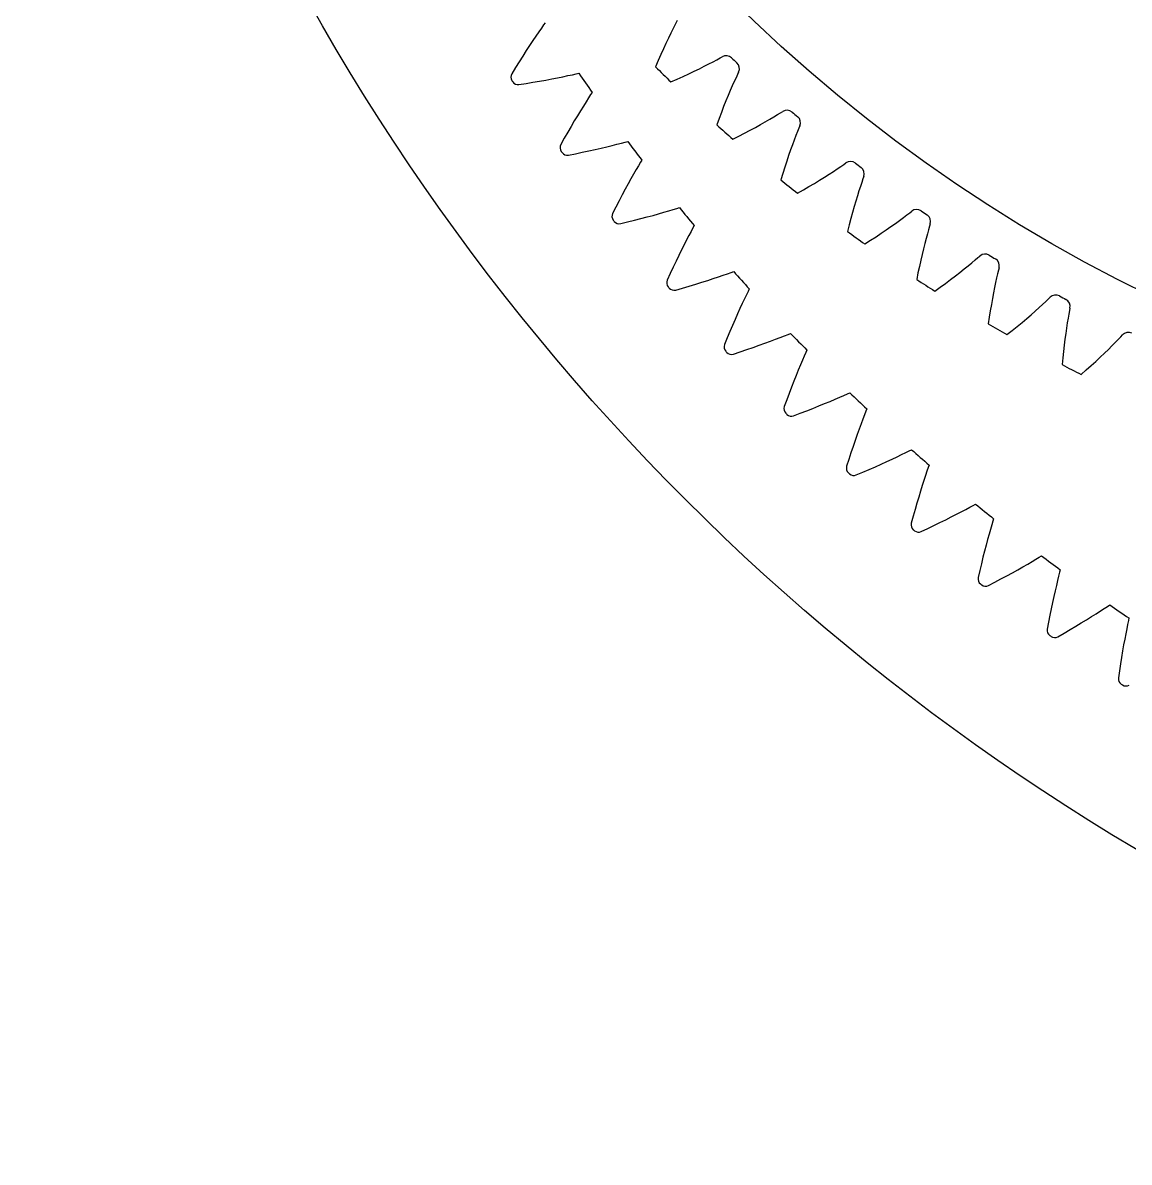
# Model space of a CAD drawing. Header units: millimetres. Extents: x -107 to 107, y -107 to 107.
# Drawn here: x -107.1 to -54.7, y -107.1 to -53.2 of the extents above; entities that cross this region are included whole.
import ezdxf

# ---------------------------------------------------------------- set-up
doc = ezdxf.new("R2010")
doc.units = ezdxf.units.MM

msp = doc.modelspace()

# ---------------------------------------------------------------- linework, layer by layer
at = {"layer": 'journal'}
msp.add_circle((-21.875, 0), 73.3245, dxfattribs=at)
at = {"layer": 'outer'}
msp.add_circle((0, 0), 107.079107, dxfattribs=at)
at = {"layer": 'output_ring'}
for p, q in [((-82.426887, -53.254146), (-82.532885, -53.405184)), ((-82.354071, -53.151316), (-82.426887, -53.254146)), ((-82.791457, -53.780435), (-82.936468, -53.995171)), ((-82.656035, -53.582693), (-82.791457, -53.780435)), ((-82.532885, -53.405184), (-82.656035, -53.582693)), ((-83.089304, -54.224891), (-83.248686, -54.46822)), ((-82.936468, -53.995171), (-83.089304, -54.224891)), ((-83.583346, -54.991966), (-83.757174, -55.271036)), ((-83.41363, -54.724164), (-83.583346, -54.991966)), ((-83.248686, -54.46822), (-83.41363, -54.724164)), ((-83.757174, -55.271036), (-83.934811, -55.560517)), ((-80.884864, -55.568288), (-80.761925, -55.540677)), ((-83.594015, -56.071956), (-83.258456, -56.019471)), ((-83.258456, -56.019471), (-82.933973, -55.966491)), ((-82.933973, -55.966491), (-82.621472, -55.91297)), ((-82.621472, -55.91297), (-82.321753, -55.859285)), ((-82.321753, -55.859285), (-82.035816, -55.805878)), ((-82.035816, -55.805878), (-81.764961, -55.753272)), ((-81.764961, -55.753272), (-81.510947, -55.702118)), ((-81.510947, -55.702118), (-81.276309, -55.653272)), ((-81.276309, -55.653272), (-81.06507, -55.60796)), ((-81.06507, -55.60796), (-80.884864, -55.568288)), ((-80.201019, -56.550795), (-80.300808, -56.706005)), ((-80.132429, -56.445098), (-80.201019, -56.550795)), ((-80.543961, -57.091426), (-80.68015, -57.311863)), ((-80.416663, -56.888358), (-80.543961, -57.091426)), ((-80.300808, -56.706005), (-80.416663, -56.888358)), ((-80.823551, -57.547587), (-80.972941, -57.797176)), ((-80.68015, -57.311863), (-80.823551, -57.547587)), ((-81.127378, -58.059594), (-81.286101, -58.334053)), ((-80.972941, -57.797176), (-81.127378, -58.059594)), ((-81.448477, -58.619938), (-81.614237, -58.916381)), ((-81.286101, -58.334053), (-81.448477, -58.619938)), ((-78.56648, -58.800545), (-78.444761, -58.767974)), ((-80.919838, -59.347548), (-80.597768, -59.281462)), ((-80.597768, -59.281462), (-80.287693, -59.21532)), ((-80.287693, -59.21532), (-79.990396, -59.149534)), ((-79.990396, -59.149534), (-79.706858, -59.084582)), ((-79.706858, -59.084582), (-79.438358, -59.021043)), ((-79.438358, -59.021043), (-79.186626, -58.959638)), ((-79.186626, -58.959638), (-78.954159, -58.901322)), ((-78.954159, -58.901322), (-78.74493, -58.847487)), ((-78.74493, -58.847487), (-78.56648, -58.800545)), ((-81.252994, -59.413589), (-80.919838, -59.347548)), ((-77.84338, -59.754531), (-77.936797, -59.913658)), ((-77.77913, -59.646142), (-77.84338, -59.754531)), ((-78.164131, -60.308616), (-78.291275, -60.534391)), ((-78.045167, -60.100556), (-78.164131, -60.308616)), ((-77.936797, -59.913658), (-78.045167, -60.100556)), ((-78.425005, -60.775733), (-78.564158, -61.031171)), ((-78.291275, -60.534391), (-78.425005, -60.775733)), ((-78.707833, -61.299632), (-78.855303, -61.580298)), ((-78.564158, -61.031171), (-78.707833, -61.299632)), ((-79.00596, -61.872529), (-79.15957, -62.175445)), ((-78.855303, -61.580298), (-79.00596, -61.872529)), ((-76.502289, -62.052598), (-76.295413, -61.990328)), ((-76.295413, -61.990328), (-76.119012, -61.936192)), ((-76.119012, -61.936192), (-75.998712, -61.898716)), ((-78.448269, -62.578117), (-78.129141, -62.499033)), ((-78.129141, -62.499033), (-77.822002, -62.42038)), ((-77.822002, -62.42038), (-77.527615, -62.342599)), ((-77.527615, -62.342599), (-77.246942, -62.266211)), ((-77.246942, -62.266211), (-76.981238, -62.191843)), ((-76.981238, -62.191843), (-76.732201, -62.120286)), ((-76.732201, -62.120286), (-76.502289, -62.052598)), ((-78.778475, -62.657605), (-78.448269, -62.578117)), ((-75.444737, -63.022873), (-75.545443, -63.21401)), ((-75.357845, -62.860091), (-75.444737, -63.022873)), ((-75.29804, -62.749187), (-75.357845, -62.860091)), ((-75.655877, -63.42672), (-75.773768, -63.657461)), ((-75.545443, -63.21401), (-75.655877, -63.42672)), ((-76.026294, -64.164892), (-76.158972, -64.438954)), ((-75.897607, -63.904024), (-76.026294, -64.164892)), ((-75.773768, -63.657461), (-75.897607, -63.904024)), ((-76.158972, -64.438954), (-76.294946, -64.725367)), ((-76.433637, -65.023463), (-76.574845, -65.332356)), ((-76.294946, -64.725367), (-76.433637, -65.023463)), ((-74.397637, -65.260461), (-74.151705, -65.178871)), ((-74.151705, -65.178871), (-73.924725, -65.101921)), ((-73.924725, -65.101921), (-73.720542, -65.031319)), ((-73.720542, -65.031319), (-73.54648, -64.970079)), ((-73.54648, -64.970079), (-73.427798, -64.927758)), ((-76.174523, -65.798675), (-75.847809, -65.705871)), ((-75.847809, -65.705871), (-75.532149, -65.613919)), ((-75.532149, -65.613919), (-75.228449, -65.522884)), ((-75.228449, -65.522884), (-74.937456, -65.433237)), ((-74.937456, -65.433237), (-74.66011, -65.345536)), ((-74.66011, -65.345536), (-74.397637, -65.260461)), ((-72.693236, -65.749135), (-72.748497, -65.862372)), ((-72.921599, -66.223602), (-73.023322, -66.440613)), ((-72.82872, -66.028541), (-72.921599, -66.223602)), ((-72.748497, -65.862372), (-72.82872, -66.028541)), ((-73.131764, -66.675942), (-73.24551, -66.927322)), ((-73.023322, -66.440613), (-73.131764, -66.675942)), ((-73.363519, -67.19319), (-73.484981, -67.472404)), ((-73.24551, -66.927322), (-73.363519, -67.19319)), ((-73.609237, -67.764092), (-73.735733, -68.067564)), ((-73.484981, -67.472404), (-73.609237, -67.764092)), ((-71.024549, -67.965463), (-70.853112, -67.897219)), ((-70.853112, -67.897219), (-70.736243, -67.850124)), ((-73.735733, -68.067564), (-73.864307, -68.381925)), ((-72.511296, -68.517733), (-72.224175, -68.416367)), ((-72.224175, -68.416367), (-71.950611, -68.317499)), ((-71.950611, -68.317499), (-71.691802, -68.221857)), ((-71.691802, -68.221857), (-71.449378, -68.130368)), ((-71.449378, -68.130368), (-71.225703, -68.044282)), ((-71.225703, -68.044282), (-71.024549, -67.965463)), ((-73.445416, -68.831638), (-73.122732, -68.72567)), ((-73.122732, -68.72567), (-72.811057, -68.621002)), ((-72.811057, -68.621002), (-72.511296, -68.517733)), ((-70.093047, -68.925725), (-70.177944, -69.124389)), ((-70.019623, -68.756441), (-70.093047, -68.925725)), ((-69.968997, -68.641058), (-70.019623, -68.756441)), ((-70.270789, -69.345344), (-70.369606, -69.584875)), ((-70.177944, -69.124389), (-70.270789, -69.345344)), ((-70.47307, -69.840658), (-70.580208, -70.11109)), ((-70.369606, -69.584875), (-70.47307, -69.840658)), ((-70.690255, -70.394997), (-70.802588, -70.691481)), ((-70.580208, -70.11109), (-70.690255, -70.394997)), ((-70.916682, -70.999829), (-71.032411, -71.319143)), ((-70.802588, -70.691481), (-70.916682, -70.999829)), ((-69.39223, -71.287089), (-69.122898, -71.177217)), ((-69.122898, -71.177217), (-68.868177, -71.071165)), ((-68.868177, -71.071165), (-68.629659, -70.969926)), ((-68.629659, -70.969926), (-68.409657, -70.874847)), ((-68.409657, -70.874847), (-68.211863, -70.787941)), ((-68.211863, -70.787941), (-68.043332, -70.712805)), ((-68.043332, -70.712805), (-67.928467, -70.661012)), ((-70.595639, -71.751511), (-70.277514, -71.632553)), ((-70.277514, -71.632553), (-69.970337, -71.51534)), ((-69.970337, -71.51534), (-69.675008, -71.400008)), ((-69.675008, -71.400008), (-69.39223, -71.287089)), ((-67.242211, -71.709664), (-67.318987, -71.911606)), ((-67.175708, -71.537543), (-67.242211, -71.709664)), ((-67.129799, -71.420203), (-67.175708, -71.537543)), ((-67.402801, -72.136142), (-67.49183, -72.37948)), ((-67.318987, -71.911606), (-67.402801, -72.136142)), ((-67.584844, -72.639246), (-67.680934, -72.913798)), ((-67.49183, -72.37948), (-67.584844, -72.639246)), ((-67.779385, -73.201931), (-67.879611, -73.502723)), ((-67.680934, -72.913798), (-67.779385, -73.201931)), ((-67.981115, -73.815443), (-68.083808, -74.139184)), ((-67.879611, -73.502723), (-67.981115, -73.815443)), ((-66.181615, -73.91999), (-65.931402, -73.803703)), ((-65.931402, -73.803703), (-65.697183, -73.692881)), ((-65.697183, -73.692881), (-65.481214, -73.588964)), ((-65.481214, -73.588964), (-65.287104, -73.494114)), ((-65.287104, -73.494114), (-65.121757, -73.41221)), ((-65.121757, -73.41221), (-65.009086, -73.355804)), ((-67.316831, -74.421744), (-67.014656, -74.292178)), ((-67.014656, -74.292178), (-66.724243, -74.164973)), ((-66.724243, -74.164973), (-66.446274, -74.040688)), ((-66.446274, -74.040688), (-66.181615, -73.91999)), ((-64.280896, -74.375784), (-64.349425, -74.580671)), ((-64.221423, -74.20111), (-64.280896, -74.375784)), ((-64.180307, -74.082005), (-64.221423, -74.20111)), ((-67.629873, -74.553497), (-67.316831, -74.421744)), ((-64.424071, -74.808419), (-64.503165, -75.055166)), ((-64.349425, -74.580671), (-64.424071, -74.808419)), ((-64.585576, -75.318488), (-64.670461, -75.596708)), ((-64.503165, -75.055166), (-64.585576, -75.318488)), ((-64.757154, -75.888595), (-64.845107, -76.193202)), ((-64.670461, -75.596708), (-64.757154, -75.888595)), ((-62.25508, -76.079536), (-62.093187, -75.990999)), ((-62.093187, -75.990999), (-61.982894, -75.930074)), ((-64.933855, -76.509777), (-65.023344, -76.837415)), ((-64.845107, -76.193202), (-64.933855, -76.509777)), ((-63.391147, -76.672637), (-63.131597, -76.541313)), ((-63.131597, -76.541313), (-62.886301, -76.414981)), ((-62.886301, -76.414981), (-62.656766, -76.294759)), ((-62.656766, -76.294759), (-62.445186, -76.182175)), ((-62.445186, -76.182175), (-62.25508, -76.079536)), ((-64.552992, -77.232991), (-64.245546, -77.08866)), ((-64.245546, -77.08866), (-63.94887, -76.946955)), ((-63.94887, -76.946955), (-63.663851, -76.808085)), ((-63.663851, -76.808085), (-63.391147, -76.672637)), ((-61.213967, -76.919705), (-61.274137, -77.127201)), ((-61.161622, -76.742764), (-61.213967, -76.919705)), ((-61.125366, -76.622091), (-61.161622, -76.742764)), ((-61.408522, -77.607536), (-61.480193, -77.873981)), ((-61.339492, -77.357787), (-61.408522, -77.607536)), ((-61.274137, -77.127201), (-61.339492, -77.357787)), ((-61.553734, -78.155413), (-61.628527, -78.450574)), ((-61.480193, -77.873981), (-61.553734, -78.155413)), ((-61.628527, -78.450574), (-61.704064, -78.758494)), ((-59.513405, -78.771284), (-59.306561, -78.650218)), ((-59.306561, -78.650218), (-59.12077, -78.53996)), ((-59.12077, -78.53996), (-58.962599, -78.444935)), ((-58.962599, -78.444935), (-58.854865, -78.37959)), ((-61.779909, -79.078407), (-61.856047, -79.409401)), ((-61.704064, -78.758494), (-61.779909, -79.078407)), ((-60.498859, -79.325002), (-60.231868, -79.178613)), ((-60.231868, -79.178613), (-59.977853, -79.036879)), ((-59.977853, -79.036879), (-59.737879, -78.90071)), ((-59.737879, -78.90071), (-59.513405, -78.771284)), ((-58.001333, -79.15833), (-58.046465, -79.337247)), ((-57.969997, -79.036287), (-58.001333, -79.15833)), ((-61.37005, -79.785591), (-61.068706, -79.628919)), ((-61.068706, -79.628919), (-60.778017, -79.475308)), ((-60.778017, -79.475308), (-60.498859, -79.325002)), ((-58.154133, -79.780056), (-58.212984, -80.032398)), ((-58.098176, -79.547011), (-58.154133, -79.780056)), ((-58.046465, -79.337247), (-58.098176, -79.547011)), ((-58.273799, -80.301528), (-58.335874, -80.585709)), ((-58.212984, -80.032398), (-58.273799, -80.301528)), ((-58.398644, -80.883658), (-58.46164, -81.194387)), ((-58.335874, -80.585709), (-58.398644, -80.883658)), ((-56.070495, -80.98904), (-55.889325, -80.871343)), ((-55.889325, -80.871343), (-55.735134, -80.769986)), ((-55.735134, -80.769986), (-55.630138, -80.700329)), ((-58.46164, -81.194387), (-58.524459, -81.517111)), ((-56.973629, -81.554499), (-56.725566, -81.402588)), ((-56.725566, -81.402588), (-56.491307, -81.256805)), ((-56.491307, -81.256805), (-56.272262, -81.118389)), ((-56.272262, -81.118389), (-56.070495, -80.98904)), ((-54.719384, -81.320627), (-54.745748, -81.443839)), ((-58.524459, -81.517111), (-58.58712, -81.850919)), ((-57.79153, -82.038349), (-57.507305, -81.873084)), ((-57.507305, -81.873084), (-57.234468, -81.711588)), ((-57.234468, -81.711588), (-56.973629, -81.554499)), ((-54.82676, -81.836125), (-54.873226, -82.071247)), ((-54.783592, -81.624438), (-54.82676, -81.836125)), ((-54.745748, -81.443839), (-54.783592, -81.624438)), ((-58.086277, -82.207104), (-57.79153, -82.038349)), ((-54.921803, -82.325766), (-54.971662, -82.59714)), ((-54.873226, -82.071247), (-54.921803, -82.325766)), ((-55.022169, -82.883603), (-55.072813, -83.183851)), ((-54.971662, -82.59714), (-55.022169, -82.883603)), ((-55.123165, -83.496878), (-55.172853, -83.821882)), ((-55.072813, -83.183851), (-55.123165, -83.496878)), ((-55.172853, -83.821882), (-55.221935, -84.157955))]:
    msp.add_line(p, q, dxfattribs=at)
for centre, radius, start, end in [((0, 0), 98.016607, 214.516641, 215.160778), ((-83.677622, -55.714963), 0.3, 149.014672, 213.656816), ((0, 0), 100.829107, 213.656816, 213.698023), ((-83.63753, -55.775129), 0.3, 213.698023, 278.340167), ((0, 0), 98.016607, 216.839222, 217.483359), ((-81.350999, -59.060277), 0.3, 151.337253, 215.979397), ((0, 0), 100.829107, 215.979397, 216.020603), ((-81.308502, -59.118769), 0.3, 216.020603, 280.662747), ((0, 0), 98.016607, 219.161803, 219.805939), ((-78.890718, -62.308555), 0.3, 153.659833, 218.301977), ((0, 0), 100.829107, 218.301977, 218.343184), ((-78.845885, -62.365277), 0.3, 218.343184, 282.985328), ((0, 0), 98.016607, 221.484383, 222.12852), ((-76.300819, -65.454461), 0.3, 155.982414, 220.624558), ((0, 0), 100.829107, 220.624558, 220.665765), ((-76.253725, -65.509319), 0.3, 220.665765, 285.307909), ((0, 0), 98.016607, 223.806964, 224.451101), ((-73.585558, -68.492825), 0.3, 158.304995, 222.947138), ((0, 0), 100.829107, 222.947138, 222.988345), ((-73.536279, -68.54573), 0.3, 222.988345, 287.630489), ((0, 0), 98.016607, 226.129545, 226.773681), ((-70.749396, -71.418655), 0.3, 160.627575, 225.269719), ((0, 0), 100.829107, 225.269719, 225.310926), ((-70.698014, -71.46952), 0.3, 225.310926, 289.95307), ((0, 0), 98.016607, 228.452125, 229.096262), ((-67.796993, -74.227145), 0.3, 162.950156, 227.5923), ((0, 0), 100.829107, 227.5923, 227.633507), ((-67.743592, -74.275885), 0.3, 227.633507, 292.275651), ((0, 0), 98.016607, 230.774706, 231.418843), ((-64.7332, -76.91368), 0.3, 165.272737, 229.91488), ((0, 0), 100.829107, 229.91488, 229.956087), ((-64.677867, -76.960216), 0.3, 229.956087, 294.598231), ((0, 0), 98.016607, 233.097286, 233.741423), ((-61.563051, -79.473846), 0.3, 167.595317, 232.237461), ((0, 0), 100.829107, 232.237461, 232.278668), ((-61.505877, -79.518101), 0.3, 232.278668, 296.920812), ((0, 0), 98.016607, 235.419867, 236.064004), ((-58.291753, -81.903437), 0.3, 169.917898, 234.560042), ((0, 0), 100.829107, 234.560042, 234.601249), ((-58.232833, -81.945339), 0.3, 234.601249, 299.243392), ((-54.924682, -84.19846), 0.3, 172.240478, 236.882622), ((0, 0), 100.829107, 236.882622, 236.923829), ((-54.864113, -84.23794), 0.3, 236.923829, 301.565973)]:
    msp.add_arc(centre, radius, start, end, dxfattribs=at)
at = {"layer": 'thin_ring_external'}
for p, q in [((-76.192683, -53.228937), (-76.295, -53.428931)), ((-76.098887, -53.049586), (-76.192683, -53.228937)), ((-76.517015, -53.879097), (-76.63412, -54.12587)), ((-76.403608, -53.646323), (-76.517015, -53.879097)), ((-76.295, -53.428931), (-76.403608, -53.646323)), ((-76.754067, -54.385632), (-76.876156, -54.657615)), ((-76.63412, -54.12587), (-76.754067, -54.385632)), ((-76.999804, -54.941211), (-77.124507, -55.235927)), ((-76.876156, -54.657615), (-76.999804, -54.941211)), ((-74.604612, -55.097869), (-74.40594, -54.993006)), ((-74.40594, -54.993006), (-74.227802, -54.896928)), ((-74.227802, -54.896928), (-74.076396, -54.813678)), ((-74.076396, -54.813678), (-73.972039, -54.757496)), ((-75.555372, -55.569115), (-75.297163, -55.445861)), ((-75.297163, -55.445861), (-75.051905, -55.325614)), ((-75.051905, -55.325614), (-74.820599, -55.209244)), ((-74.820599, -55.209244), (-74.604612, -55.097869)), ((-73.196585, -55.484951), (-73.245993, -55.592681)), ((-76.400867, -55.950384), (-76.107768, -55.821928)), ((-76.107768, -55.821928), (-75.825774, -55.694668)), ((-75.825774, -55.694668), (-75.555372, -55.569115)), ((-73.403927, -55.932996), (-73.495899, -56.137954)), ((-73.319412, -55.74909), (-73.403927, -55.932996)), ((-73.245993, -55.592681), (-73.319412, -55.74909)), ((-73.694639, -56.598868), (-73.798991, -56.851299)), ((-73.593266, -56.360608), (-73.694639, -56.598868)), ((-73.495899, -56.137954), (-73.593266, -56.360608)), ((-73.905517, -57.116847), (-74.01356, -57.394709)), ((-73.798991, -56.851299), (-73.905517, -57.116847)), ((-74.122566, -57.684248), (-74.232058, -57.984947)), ((-74.01356, -57.394709), (-74.122566, -57.684248)), ((-71.722499, -57.718402), (-71.529441, -57.603532)), ((-71.529441, -57.603532), (-71.356441, -57.498483)), ((-71.356441, -57.498483), (-71.209484, -57.407611)), ((-71.209484, -57.407611), (-71.108131, -57.346174)), ((-72.911596, -58.376776), (-72.647957, -58.23758)), ((-72.647957, -58.23758), (-72.396378, -58.101303)), ((-72.396378, -58.101303), (-72.157581, -57.968689)), ((-72.157581, -57.968689), (-71.932518, -57.840661)), ((-71.932518, -57.840661), (-71.722499, -57.718402)), ((-70.340388, -58.143197), (-70.405724, -58.303151)), ((-70.296544, -58.033085), (-70.340388, -58.143197)), ((-73.472881, -58.661523), (-73.186723, -58.518268)), ((-73.186723, -58.518268), (-72.911596, -58.376776)), ((-70.562125, -58.700519), (-70.647996, -58.927854)), ((-70.480739, -58.491132), (-70.562125, -58.700519)), ((-70.405724, -58.303151), (-70.480739, -58.491132)), ((-70.737071, -59.17098), (-70.828398, -59.428409)), ((-70.647996, -58.927854), (-70.737071, -59.17098)), ((-70.921226, -59.699051), (-71.01494, -59.982067)), ((-70.828398, -59.428409), (-70.921226, -59.699051)), ((-68.355989, -59.950031), (-68.213863, -59.851774)), ((-68.213863, -59.851774), (-68.11578, -59.785242)), ((-71.10902, -60.276794), (-71.203015, -60.582692)), ((-71.01494, -59.982067), (-71.10902, -60.276794)), ((-69.132074, -60.460531), (-68.913842, -60.321177)), ((-68.913842, -60.321177), (-68.71034, -60.188354)), ((-68.71034, -60.188354), (-68.523399, -60.063777)), ((-68.523399, -60.063777), (-68.355989, -59.950031)), ((-70.131812, -61.061942), (-69.864268, -60.906586)), ((-69.864268, -60.906586), (-69.608082, -60.75411)), ((-69.608082, -60.75411), (-69.363788, -60.605165)), ((-69.363788, -60.605165), (-69.132074, -60.460531)), ((-67.430744, -60.896672), (-67.501332, -61.109941)), ((-67.365425, -60.705105), (-67.430744, -60.896672)), ((-67.308341, -60.542024), (-67.365425, -60.705105)), ((-67.270178, -60.429817), (-67.308341, -60.542024)), ((-70.410282, -61.219621), (-70.131812, -61.061942)), ((-67.575483, -61.341364), (-67.652028, -61.588721)), ((-67.501332, -61.109941), (-67.575483, -61.341364)), ((-67.730091, -61.850478), (-67.808979, -62.125506)), ((-67.652028, -61.588721), (-67.730091, -61.850478)), ((-67.88812, -62.412939), (-67.967028, -62.712085)), ((-67.808979, -62.125506), (-67.88812, -62.412939)), ((-65.772448, -62.644323), (-65.575993, -62.501282)), ((-65.575993, -62.501282), (-65.395657, -62.367322)), ((-65.395657, -62.367322), (-65.234273, -62.245177)), ((-65.234273, -62.245177), (-65.097349, -62.139791)), ((-65.097349, -62.139791), (-65.002791, -62.068337)), ((-67.967028, -62.712085), (-68.045282, -63.022383)), ((-66.443676, -63.112139), (-66.207306, -62.950914)), ((-66.207306, -62.950914), (-65.983279, -62.794638)), ((-65.983279, -62.794638), (-65.772448, -62.644323)), ((-64.206446, -62.948687), (-64.261898, -63.143339)), ((-64.157764, -62.782904), (-64.206446, -62.948687)), ((-64.12538, -62.668894), (-64.157764, -62.782904)), ((-67.22106, -63.618004), (-66.951005, -63.446311)), ((-66.951005, -63.446311), (-66.691743, -63.277498)), ((-66.691743, -63.277498), (-66.443676, -63.112139)), ((-64.383743, -63.594842), (-64.447558, -63.845784)), ((-64.321506, -63.359934), (-64.383743, -63.594842)), ((-64.261898, -63.143339), (-64.321506, -63.359934)), ((-64.512154, -64.111186), (-64.576896, -64.389883)), ((-64.447558, -63.845784), (-64.512154, -64.111186)), ((-64.641257, -64.680982), (-64.704787, -64.983767)), ((-64.576896, -64.389883), (-64.641257, -64.680982)), ((-62.516529, -64.804037), (-62.327635, -64.651152)), ((-62.327635, -64.651152), (-62.154374, -64.508158)), ((-62.154374, -64.508158), (-61.999438, -64.377932)), ((-61.999438, -64.377932), (-61.868074, -64.265692)), ((-61.868074, -64.265692), (-61.777287, -64.189503)), ((-64.704787, -64.983767), (-64.767095, -65.297656)), ((-63.162995, -65.305516), (-62.935166, -65.132432)), ((-62.935166, -65.132432), (-62.719411, -64.964921)), ((-62.719411, -64.964921), (-62.516529, -64.804037)), ((-60.982471, -65.225272), (-61.030941, -65.444628)), ((-60.93703, -65.028043), (-60.982471, -65.225272)), ((-60.896876, -64.85999), (-60.93703, -65.028043)), ((-60.870356, -64.744476), (-60.896876, -64.85999)), ((-63.913536, -65.850415), (-63.6526, -65.665157)), ((-63.6526, -65.665157), (-63.402295, -65.483325)), ((-63.402295, -65.483325), (-63.162995, -65.305516)), ((-61.081102, -65.682408), (-61.132021, -65.936281)), ((-61.030941, -65.444628), (-61.081102, -65.682408)), ((-61.182981, -66.204635), (-61.233408, -66.486274)), ((-61.132021, -65.936281), (-61.182981, -66.204635)), ((-58.659922, -66.342732), (-58.534461, -66.223931)), ((-58.534461, -66.223931), (-58.447683, -66.143206)), ((-61.282822, -66.780279), (-61.330809, -67.085914)), ((-61.233408, -66.486274), (-61.282822, -66.780279)), ((-59.348984, -66.965718), (-59.154582, -66.794684)), ((-59.154582, -66.794684), (-58.97374, -66.632353)), ((-58.97374, -66.632353), (-58.808007, -66.480699)), ((-58.808007, -66.480699), (-58.659922, -66.342732)), ((-57.534185, -66.767864), (-57.565705, -66.937748)), ((-57.513597, -66.651146), (-57.534185, -66.767864)), ((-61.330809, -67.085914), (-61.377007, -67.402574)), ((-60.004508, -67.518314), (-59.774599, -67.328518)), ((-59.774599, -67.328518), (-59.555905, -67.144027)), ((-59.555905, -67.144027), (-59.348984, -66.965718)), ((-57.638222, -67.358585), (-57.676178, -67.598615)), ((-57.601016, -67.13704), (-57.638222, -67.358585)), ((-57.565705, -66.937748), (-57.601016, -67.13704)), ((-60.496338, -67.911029), (-60.245201, -67.712689)), ((-60.245201, -67.712689), (-60.004508, -67.518314)), ((-57.714066, -67.854758), (-57.751258, -68.125363)), ((-57.676178, -67.598615), (-57.714066, -67.854758)), ((-55.105207, -68.0094), (-55.022664, -67.924349)), ((-57.787239, -68.409211), (-57.821576, -68.705355)), ((-57.751258, -68.125363), (-57.787239, -68.409211)), ((-55.695377, -68.611072), (-55.52306, -68.439719)), ((-55.52306, -68.439719), (-55.365286, -68.2798)), ((-55.365286, -68.2798), (-55.224439, -68.134452)), ((-55.224439, -68.134452), (-55.105207, -68.0094)), ((-57.853894, -69.013041), (-57.883864, -69.331648)), ((-57.821576, -68.705355), (-57.853894, -69.013041)), ((-56.287327, -69.175868), (-56.078339, -68.980451)), ((-56.078339, -68.980451), (-55.880792, -68.791809)), ((-55.880792, -68.791809), (-55.695377, -68.611072)), ((-56.737699, -69.583567), (-56.507245, -69.377156)), ((-56.507245, -69.377156), (-56.287327, -69.175868)), ((-56.978381, -69.794472), (-56.737699, -69.583567))]:
    msp.add_line(p, q, dxfattribs=at)
for centre, radius, start, end in [((-73.784196, -55.082057), 0.375, 46.698628, 120.060588), ((-21.875, 0), 75.3125, 226.698628, 226.959909), ((-21.875, 0), 78.125, 224.992957, 225.73875), ((-73.532471, -55.318201), 0.375, 333.597949, 46.959909), ((-70.903961, -57.66072), 0.375, 49.625457, 122.987417), ((-21.875, 0), 75.3125, 229.625457, 229.886738), ((-70.640507, -57.883703), 0.375, 336.524778, 49.886738), ((-21.875, 0), 78.125, 227.919787, 228.665579), ((-67.895814, -60.088953), 0.375, 52.552286, 125.914247), ((-21.875, 0), 75.3125, 232.552286, 232.813567), ((-67.621319, -60.298192), 0.375, 339.451607, 52.813567), ((-21.875, 0), 78.125, 230.846616, 231.592408), ((-64.767605, -62.360421), 0.375, 55.479116, 128.841076), ((-21.875, 0), 75.3125, 235.479116, 235.740397), ((-64.482784, -62.555371), 0.375, 342.378436, 55.740397), ((-21.875, 0), 78.125, 233.773445, 234.519238), ((-61.527494, -64.469197), 0.375, 58.405945, 131.767905), ((-21.875, 0), 75.3125, 238.405945, 238.667226), ((-61.23309, -64.64935), 0.375, 345.305266, 58.667226), ((-21.875, 0), 78.125, 236.700274, 237.446067), ((-58.183934, -66.40978), 0.375, 61.332774, 134.694734), ((-21.875, 0), 75.3125, 241.332774, 241.594055), ((-57.880715, -66.574666), 0.375, 348.232095, 61.594055), ((-21.875, 0), 78.125, 239.627104, 240.372896), ((-54.745649, -68.177108), 0.375, 64.259603, 137.621564), ((-21.875, 0), 78.125, 242.553933, 243.299726)]:
    msp.add_arc(centre, radius, start, end, dxfattribs=at)

doc.saveas('drawing.dxf')
